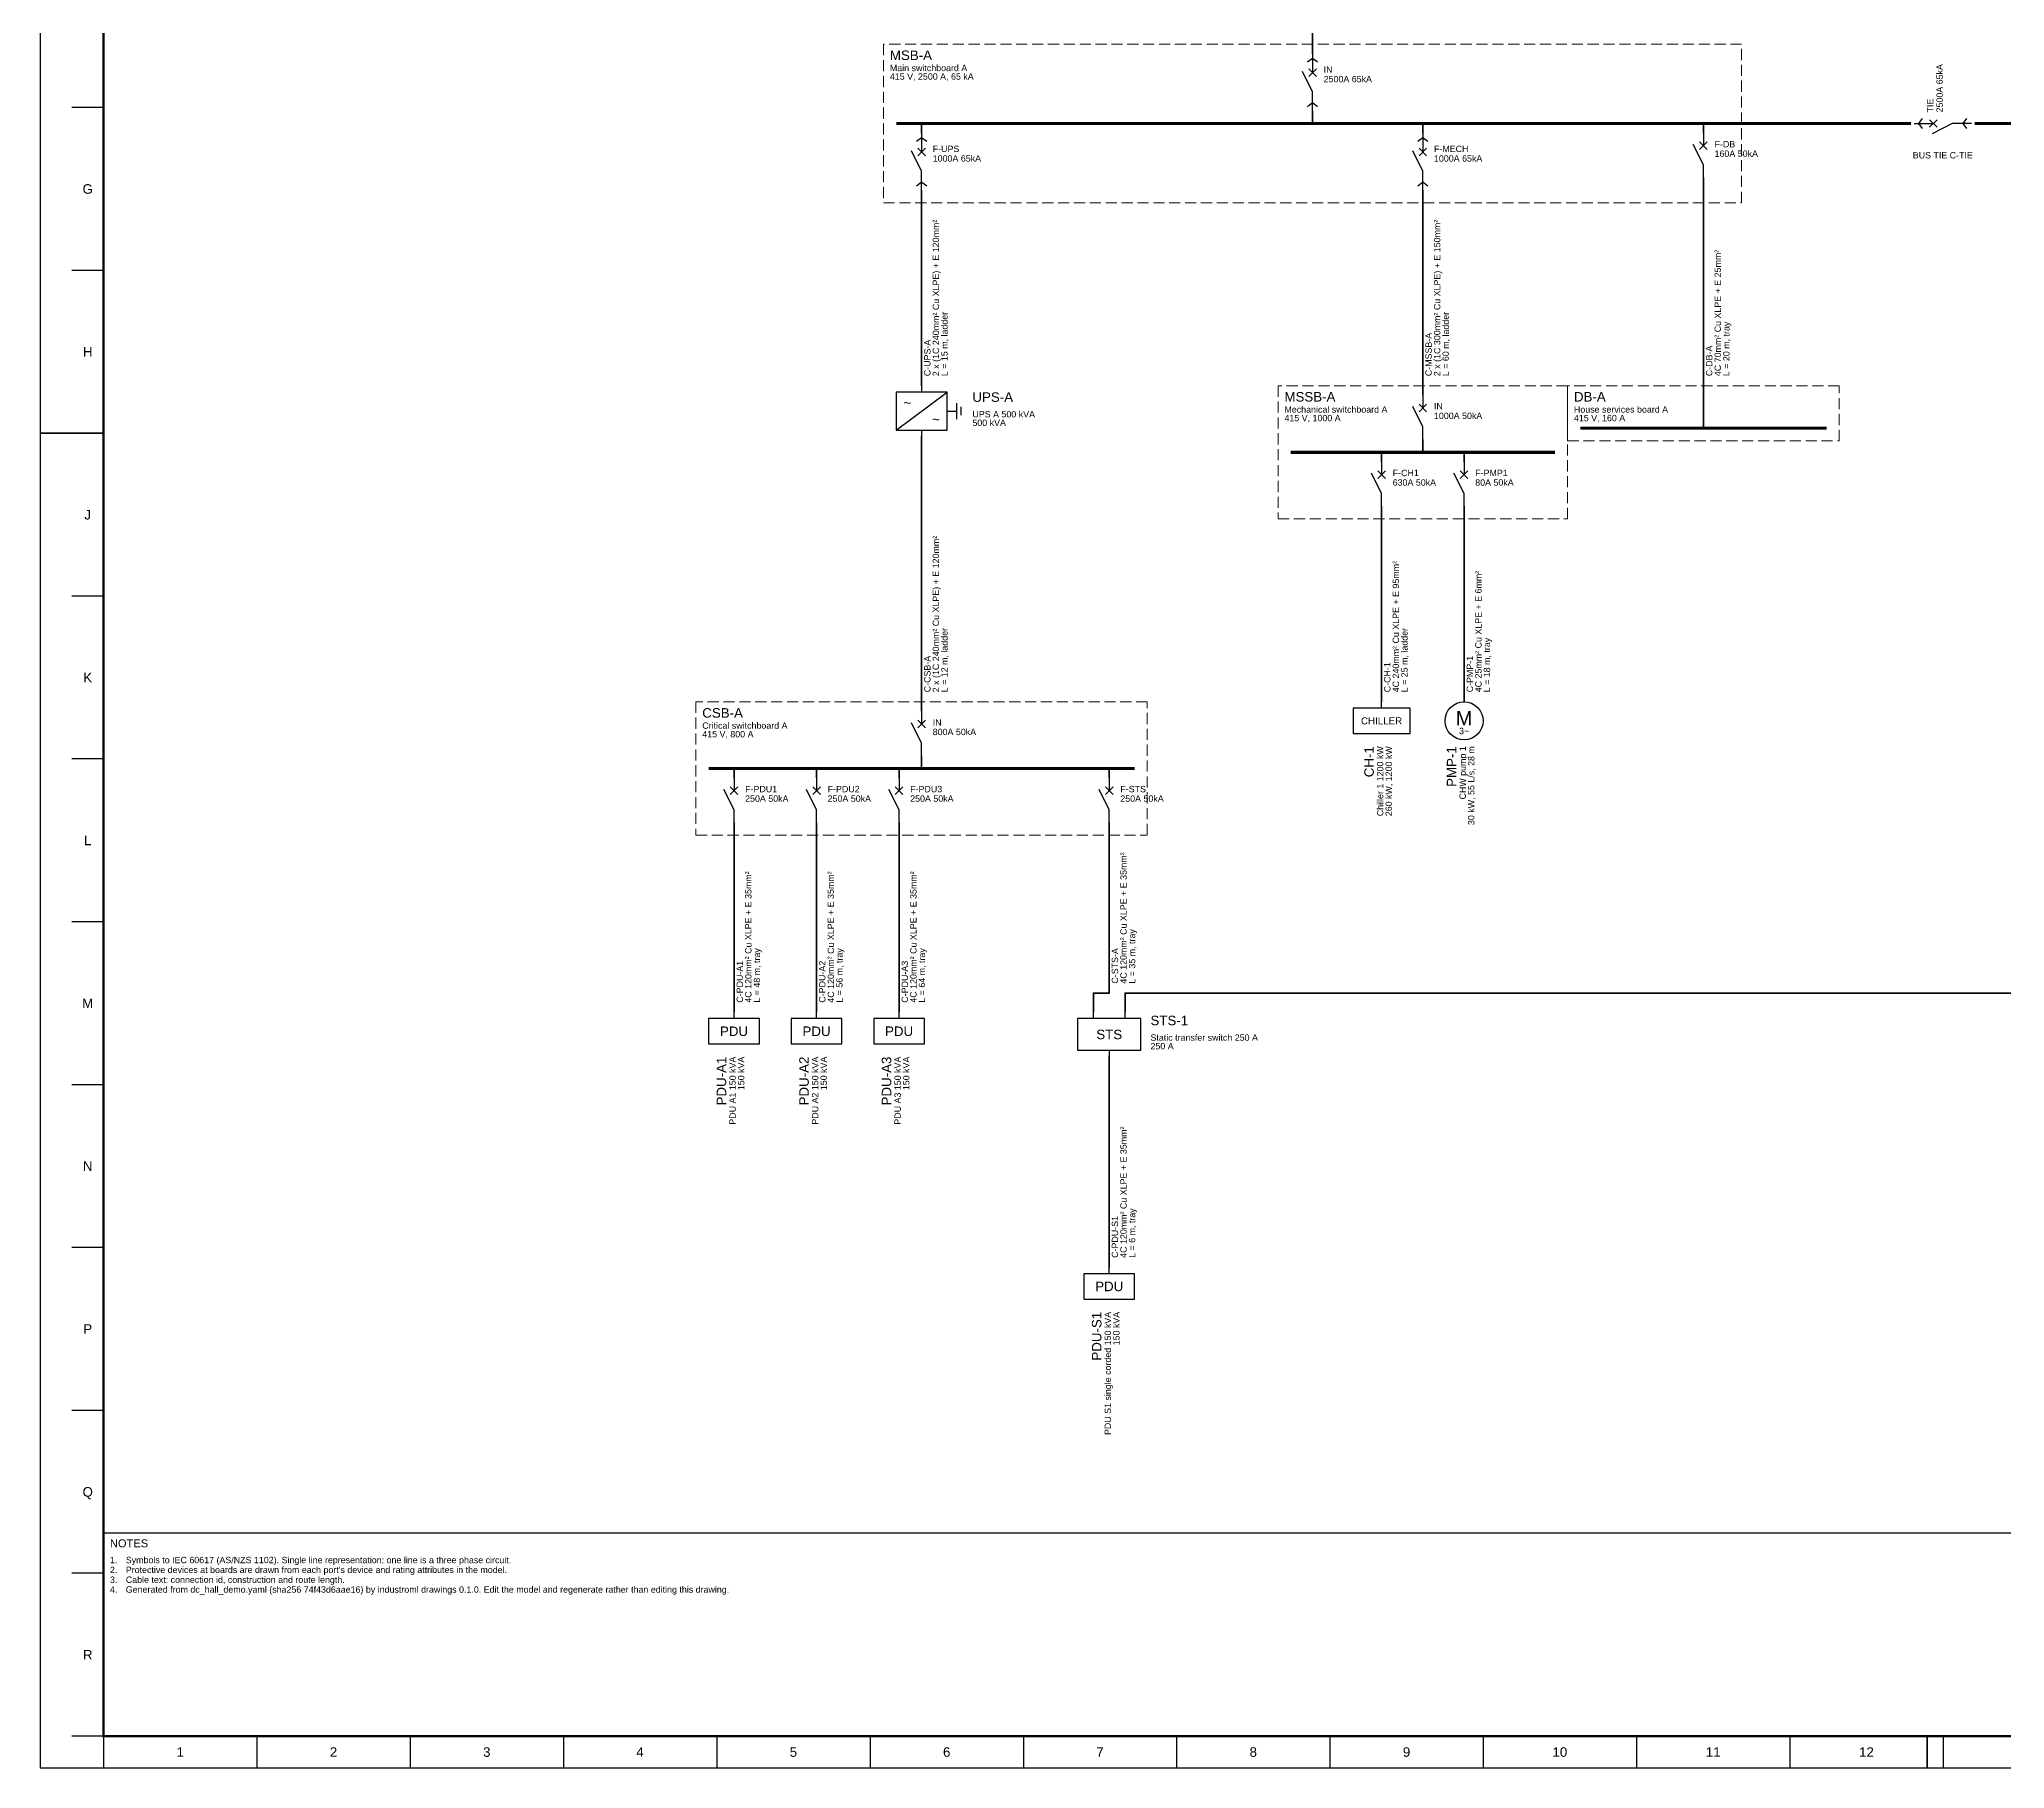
# Model space of a CAD drawing. Header units: millimetres. Extents: x 0 to 1189, y 0 to 841.
# Drawn here: x 0 to 619, y 0 to 545 of the extents above; entities that cross this region are included whole.
import ezdxf
from ezdxf.enums import TextEntityAlignment as Align

# ---------------------------------------------------------------- set-up
doc = ezdxf.new("R2010")
doc.units = ezdxf.units.MM
doc.linetypes.add('IND-DASHED', pattern=[5, 3.5, -1.5])
for name, color, linetype, lineweight in [('E-BUSBAR', 7, 'Continuous', 100), ('E-CABLE-TEXT', 5, 'Continuous', 18), ('E-DEVICE', 7, 'Continuous', 25), ('E-ENCL', 8, 'IND-DASHED', 18), ('E-EQUIP', 7, 'Continuous', 25), ('E-LV', 7, 'Continuous', 35), ('E-TAG', 7, 'Continuous', 25), ('E-TEXT', 7, 'Continuous', 18), ('SHEET-BORDER', 7, 'Continuous', 25), ('SHEET-TEXT', 7, 'Continuous', 18), ('SHEET-TITLE', 7, 'Continuous', 35)]:
    doc.layers.add(name, color=color, linetype=linetype, lineweight=lineweight)
doc.styles.add('IND', font='arial.ttf')

# ---------------------------------------------------------------- blocks, each defined once
blk = doc.blocks.new('E-UPS')
for p, q in [((0, 8), (0, 6)), ((-8, -6), (8, 6)), ((8, 0), (11, 0)), ((11, 2.5), (11, -2.5)), ((12.4, 1.3), (12.4, -1.3)), ((0, -6), (0, -8))]:
    blk.add_line(p, q)
blk.add_lwpolyline([(-8, -6), (8, -6), (8, 6), (-8, 6)], close=True)
at = {"style": 'IND'}
for p in [(-4.5, 2.6), (4.5, -2.6)]:
    blk.add_text('~', height=3, dxfattribs=at).set_placement(p, align=Align.MIDDLE_CENTER)
blk = doc.blocks.new('E-PDU')
blk.add_line((0, 4), (0, 6))
blk.add_lwpolyline([(-8, -4), (8, -4), (8, 4), (-8, 4)], close=True)
at = {"style": 'IND'}
blk.add_text('PDU', height=3, dxfattribs=at).set_placement((0, 0), align=Align.MIDDLE_CENTER)
blk = doc.blocks.new('E-STS')
for p, q in [((-5, 5), (-5, 7)), ((5, 5), (5, 7)), ((0, -5), (0, -7))]:
    blk.add_line(p, q)
blk.add_lwpolyline([(-10, -5), (10, -5), (10, 5), (-10, 5)], close=True)
at = {"style": 'IND'}
blk.add_text('STS', height=3, dxfattribs=at).set_placement((0, 0), align=Align.MIDDLE_CENTER)
blk = doc.blocks.new('E-EQUIP')
blk.add_line((0, 4), (0, 6))
blk.add_lwpolyline([(-9, -4), (9, -4), (9, 4), (-9, 4)], close=True)
at = {"style": 'IND'}
blk.add_attdef('LABEL', text='', height=2.2, dxfattribs=at).set_placement((0, 0), align=Align.MIDDLE_CENTER)
blk = doc.blocks.new('E-MOTOR')
blk.add_circle((0, 0), 6)
at = {"style": 'IND'}
for s, height, p in [('M', 4.5, (0, 0.8)), ('3~', 2, (0, -3.2))]:
    blk.add_text(s, height=height, dxfattribs=at).set_placement(p, align=Align.MIDDLE_CENTER)
blk = doc.blocks.new('E-ACB')
for p, q in [((-1.6, 6.4), (0, 7.6)), ((0, 9), (0, 3)), ((0, 7.6), (1.6, 6.4)), ((0, -3), (-3.2, 3.4)), ((-1.2, 1.8), (1.2, 4.2)), ((-1.2, 4.2), (1.2, 1.8)), ((0, -9), (0, -3)), ((-1.6, -7.6), (0, -6.4)), ((0, -6.4), (1.6, -7.6))]:
    blk.add_line(p, q)
at = {"style": 'IND'}
for tag, p in [('TAG', (3.5, 3)), ('RATING', (3.5, 0))]:
    blk.add_attdef(tag, p, '', height=2, dxfattribs=at)
blk = doc.blocks.new('E-CB')
for p, q in [((0, 7), (0, 3)), ((0, -3), (-3.2, 3.4)), ((-1.2, 1.8), (1.2, 4.2)), ((-1.2, 4.2), (1.2, 1.8)), ((0, -7), (0, -3))]:
    blk.add_line(p, q)
at = {"style": 'IND'}
for tag, p in [('TAG', (3.5, 2.5)), ('RATING', (3.5, -0.5))]:
    blk.add_attdef(tag, p, '', height=2, dxfattribs=at)

msp = doc.modelspace()

# ---------------------------------------------------------------- linework, layer by layer
at = {"layer": 'E-BUSBAR', "const_width": 1}
for points in [[(269.7, 518.1), (532, 518.1)], [(485.2, 422.1), (562.8, 422.1)], [(394, 414.5), (477.2, 414.5)], [(210.6, 314.9), (344.8, 314.9)]]:
    msp.add_lwpolyline(points, dxfattribs=at)
at = {"layer": 'E-ENCL'}
for points in [[(265.7, 493.1), (536, 493.1), (536, 543.1), (265.7, 543.1)], [(390, 393.5), (481.2, 393.5), (481.2, 435.5), (390, 435.5)], [(481.2, 418.1), (566.8, 418.1), (566.8, 435.5), (481.2, 435.5)], [(206.6, 293.9), (348.8, 293.9), (348.8, 335.9), (206.6, 335.9)]]:
    msp.add_lwpolyline(points, close=True, dxfattribs=at)
at = {"layer": 'E-LV'}
for p, q in [((400.85, 598.7), (400.85, 543.1)), ((400.85, 543.1), (400.85, 540.1)), ((400.85, 522.1), (400.85, 518.1)), ((277.7, 518.1), (277.7, 515.1)), ((435.6, 518.1), (435.6, 515.1)), ((524, 518.1), (524, 515.1)), ((277.7, 497.1), (277.7, 435.5)), ((435.6, 497.1), (435.6, 435.5)), ((524, 501.1), (524, 435.5)), ((435.6, 435.5), (435.6, 432.5)), ((524, 435.5), (524, 422.1)), ((277.7, 419.5), (277.7, 335.9)), ((435.6, 418.5), (435.6, 414.5)), ((422.6, 414.5), (422.6, 411.5)), ((448.6, 414.5), (448.6, 411.5)), ((422.6, 397.5), (422.6, 335.9)), ((448.6, 397.5), (448.6, 335.9)), ((277.7, 335.9), (277.7, 332.9)), ((277.7, 318.9), (277.7, 314.9)), ((218.6, 314.9), (218.6, 311.9)), ((244.6, 314.9), (244.6, 311.9)), ((270.6, 314.9), (270.6, 311.9)), ((336.8, 314.9), (336.8, 311.9)), ((218.6, 297.9), (218.6, 238.1)), ((244.6, 297.9), (244.6, 238.1)), ((270.6, 297.9), (270.6, 238.1)), ((336.8, 224.1), (336.8, 157.7))]:
    msp.add_line(p, q, dxfattribs=at)
at = {"layer": 'E-LV', "const_width": 1}
for points in [[(532, 518.1), (589.4, 518.1)], [(609.4, 518.1), (666.8, 518.1)]]:
    msp.add_lwpolyline(points, dxfattribs=at)
at = {"layer": 'E-LV'}
for points in [[(336.8, 297.9), (336.8, 244.1), (331.8, 244.1), (331.8, 238.1)], [(713.8, 297.9), (713.8, 244.1), (341.8, 244.1), (341.8, 238.1)]]:
    msp.add_lwpolyline(points, dxfattribs=at)
at = {"layer": 'SHEET-BORDER'}
for p, q in [((20, 523.12), (10, 523.12)), ((20, 471.81), (10, 471.81)), ((20, 420.5), (10, 420.5)), ((20, 369.19), (10, 369.19)), ((20, 317.88), (10, 317.88)), ((20, 266.56), (10, 266.56)), ((20, 215.25), (10, 215.25)), ((20, 163.94), (10, 163.94)), ((20, 112.62), (10, 112.62)), ((20, 61.31), (10, 61.31)), ((20, 10), (10, 10)), ((20, 10), (20, 0)), ((68.29, 10), (68.29, 0)), ((116.58, 10), (116.58, 0)), ((164.88, 10), (164.88, 0)), ((213.17, 10), (213.17, 0)), ((261.46, 10), (261.46, 0)), ((309.75, 10), (309.75, 0)), ((358.04, 10), (358.04, 0)), ((406.33, 10), (406.33, 0)), ((454.62, 10), (454.62, 0)), ((502.92, 10), (502.92, 0)), ((551.21, 10), (551.21, 0)), ((599.5, 10), (599.5, 0))]:
    msp.add_line(p, q, dxfattribs=at)
msp.add_lwpolyline([(0, 0), (1189, 0), (1189, 841), (0, 841)], close=True, dxfattribs=at)
for points, const_width in [([(20, 10), (1179, 10), (1179, 831), (20, 831)], 0.7), ([(20, 10), (913, 10), (913, 74), (20, 74)], 0.5)]:
    msp.add_lwpolyline(points, close=True, dxfattribs=dict(at, const_width=const_width))
at = {"layer": 'SHEET-BORDER', "const_width": 0.5}
for points in [[(0, 420.5), (20, 420.5)], [(594.5, 0), (594.5, 10)]]:
    msp.add_lwpolyline(points, dxfattribs=at)

# ---------------------------------------------------------------- block references
at = {"layer": 'E-DEVICE'}
for name, p, values in [('E-ACB', (400.85, 531.1), {'TAG': 'IN', 'RATING': '2500A 65kA'}), ('E-ACB', (277.7, 506.1), {'TAG': 'F-UPS', 'RATING': '1000A 65kA'}), ('E-ACB', (435.6, 506.1), {'TAG': 'F-MECH', 'RATING': '1000A 65kA'}), ('E-CB', (524, 508.1), {'TAG': 'F-DB', 'RATING': '160A 50kA'}), ('E-CB', (435.6, 425.5), {'TAG': 'IN', 'RATING': '1000A 50kA'}), ('E-CB', (422.6, 404.5), {'TAG': 'F-CH1', 'RATING': '630A 50kA'}), ('E-CB', (448.6, 404.5), {'TAG': 'F-PMP1', 'RATING': '80A 50kA'}), ('E-CB', (277.7, 325.9), {'TAG': 'IN', 'RATING': '800A 50kA'}), ('E-CB', (218.6, 304.9), {'TAG': 'F-PDU1', 'RATING': '250A 50kA'}), ('E-CB', (244.6, 304.9), {'TAG': 'F-PDU2', 'RATING': '250A 50kA'}), ('E-CB', (270.6, 304.9), {'TAG': 'F-PDU3', 'RATING': '250A 50kA'}), ('E-CB', (336.8, 304.9), {'TAG': 'F-STS', 'RATING': '250A 50kA'})]:
    msp.add_blockref(name, p, dxfattribs=at).add_auto_attribs(values)
at = {"layer": 'E-DEVICE', "rotation": 90}
msp.add_blockref('E-ACB', (599.4, 518.1), dxfattribs=at).add_auto_attribs({'TAG': 'TIE', 'RATING': '2500A 65kA'})
at = {"layer": 'E-EQUIP'}
for name, p in [('E-UPS', (277.7, 427.5)), ('E-MOTOR', (448.6, 329.9)), ('E-PDU', (218.6, 232.1)), ('E-PDU', (244.6, 232.1)), ('E-PDU', (270.6, 232.1)), ('E-STS', (336.8, 231.1)), ('E-PDU', (336.8, 151.7))]:
    msp.add_blockref(name, p, dxfattribs=at)
msp.add_blockref('E-EQUIP', (422.6, 329.9), dxfattribs=at).add_auto_attribs({'LABEL': 'CHILLER'})

# ---------------------------------------------------------------- texts
at = {"layer": 'E-CABLE-TEXT', "style": 'IND'}
for s, p in [('2 x (1C 240mm² Cu XLPE) + E 120mm²', (283.8, 438.5)), ('2 x (1C 300mm² Cu XLPE) + E 150mm²', (441.7, 438.5)), ('4C 70mm² Cu XLPE + E 25mm²', (530.1, 438.5)), ('L = 15 m, ladder', (286.5, 438.5)), ('L = 60 m, ladder', (444.4, 438.5)), ('C-MSSB-A', (439, 438.5)), ('L = 20 m, tray', (532.8, 438.5)), ('C-UPS-A', (281.1, 438.5)), ('C-DB-A', (527.4, 438.5)), ('2 x (1C 240mm² Cu XLPE) + E 120mm²', (283.8, 338.9)), ('4C 240mm² Cu XLPE + E 95mm²', (428.7, 338.9)), ('4C 25mm² Cu XLPE + E 6mm²', (454.7, 338.9)), ('L = 12 m, ladder', (286.5, 338.9)), ('L = 25 m, ladder', (431.4, 338.9)), ('L = 18 m, tray', (457.4, 338.9)), ('C-CSB-A', (281.1, 338.9)), ('C-CH-1', (426, 338.9)), ('C-PMP-1', (452, 338.9)), ('4C 120mm² Cu XLPE + E 35mm²', (342.9, 247.1)), ('4C 120mm² Cu XLPE + E 35mm²', (224.7, 241.1)), ('4C 120mm² Cu XLPE + E 35mm²', (250.7, 241.1)), ('4C 120mm² Cu XLPE + E 35mm²', (276.7, 241.1)), ('L = 35 m, tray', (345.6, 247.1)), ('C-PDU-A1', (222, 241.1)), ('L = 48 m, tray', (227.4, 241.1)), ('C-PDU-A2', (248, 241.1)), ('L = 56 m, tray', (253.4, 241.1)), ('C-PDU-A3', (274, 241.1)), ('L = 64 m, tray', (279.4, 241.1)), ('C-STS-A', (340.2, 247.1)), ('4C 120mm² Cu XLPE + E 35mm²', (342.9, 160.7)), ('C-PDU-S1', (340.2, 160.7)), ('L = 6 m, tray', (345.6, 160.7))]:
    msp.add_text(s, height=2, rotation=90, dxfattribs=at).set_placement(p, align=Align.BOTTOM_LEFT)
at = {"layer": 'E-TAG', "style": 'IND'}
for s, p in [('MSB-A', (267.7, 541.1)), ('MSSB-A', (392, 433.5)), ('DB-A', (483.2, 433.5)), ('CSB-A', (208.6, 333.9))]:
    msp.add_text(s, height=3, dxfattribs=at).set_placement(p, align=Align.TOP_LEFT)
for s, p in [('UPS-A', (293.7, 429.5)), ('STS-1', (349.8, 233.1))]:
    msp.add_text(s, height=3, dxfattribs=at).set_placement(p, align=Align.BOTTOM_LEFT)
at = {"layer": 'E-TEXT', "style": 'IND'}
for s, p in [('415 V, 2500 A, 65 kA', (267.7, 533.9)), ('Main switchboard A', (267.7, 536.6)), ('UPS A 500 kVA', (293.7, 427.5)), ('Mechanical switchboard A', (392, 429)), ('House services board A', (483.2, 429)), ('500 kVA', (293.7, 424.8)), ('415 V, 1000 A', (392, 426.3)), ('415 V, 160 A', (483.2, 426.3)), ('Critical switchboard A', (208.6, 329.4)), ('415 V, 800 A', (208.6, 326.7)), ('Static transfer switch 250 A', (349.8, 231.1)), ('250 A', (349.8, 228.4))]:
    msp.add_text(s, height=2, dxfattribs=at).set_placement(p, align=Align.TOP_LEFT)
msp.add_text('BUS TIE C-TIE', height=2, dxfattribs=at).set_placement((599.4, 509.1), align=Align.TOP_CENTER)
for s, height, p in [('CH-1', 3, (421.05, 321.9)), ('Chiller 1 1200 kW', 2, (423.75, 321.9)), ('260 kW, 1200 kW', 2, (426.45, 321.9)), ('PMP-1', 3, (447.05, 321.9)), ('CHW pump 1', 2, (449.75, 321.9)), ('30 kW, 55 L/s, 28 m', 2, (452.45, 321.9)), ('PDU-A1', 3, (217.05, 224.1)), ('PDU A1 150 kVA', 2, (219.75, 224.1)), ('150 kVA', 2, (222.45, 224.1)), ('PDU-A2', 3, (243.05, 224.1)), ('PDU A2 150 kVA', 2, (245.75, 224.1)), ('150 kVA', 2, (248.45, 224.1)), ('PDU-A3', 3, (269.05, 224.1)), ('PDU A3 150 kVA', 2, (271.75, 224.1)), ('150 kVA', 2, (274.45, 224.1)), ('PDU-S1', 3, (335.25, 143.7)), ('PDU S1 single corded 150 kVA', 2, (337.95, 143.7)), ('150 kVA', 2, (340.65, 143.7))]:
    msp.add_text(s, height=height, rotation=90, dxfattribs=at).set_placement(p, align=Align.BOTTOM_RIGHT)
at = {"layer": 'SHEET-TEXT', "style": 'IND'}
for s, p in [('G', (15, 497.47)), ('H', (15, 446.16)), ('J', (15, 394.84)), ('K', (15, 343.53)), ('L', (15, 292.22)), ('M', (15, 240.91)), ('N', (15, 189.59)), ('P', (15, 138.28)), ('Q', (15, 86.97)), ('R', (15, 35.66)), ('1', (44.15, 5)), ('2', (92.44, 5)), ('3', (140.73, 5)), ('4', (189.02, 5)), ('5', (237.31, 5)), ('6', (285.6, 5)), ('7', (333.9, 5)), ('8', (382.19, 5)), ('9', (430.48, 5)), ('10', (478.77, 5)), ('11', (527.06, 5)), ('12', (575.35, 5))]:
    msp.add_text(s, height=3, dxfattribs=at).set_placement(p, align=Align.MIDDLE_CENTER)
for s, p in [('2.', (22, 63.4)), ('1.', (22, 66.5)), ('Symbols to IEC 60617 (AS/NZS 1102). Single line representation: one line is a three phase circuit.', (27, 66.5)), ("Protective devices at boards are drawn from each port's device and rating attributes in the model.", (27, 63.4)), ('4.', (22, 57.2)), ('3.', (22, 60.3)), ('Cable text: connection id, construction and route length.', (27, 60.3)), ('Generated from dc_hall_demo.yaml (sha256 74f43d6aae16) by industroml drawings 0.1.0. Edit the model and regenerate rather than editing this drawing.', (27, 57.2))]:
    msp.add_text(s, height=2, dxfattribs=at).set_placement(p, align=Align.TOP_LEFT)
at = {"layer": 'SHEET-TITLE', "style": 'IND'}
msp.add_text('NOTES', height=2.5, dxfattribs=at).set_placement((22, 72), align=Align.TOP_LEFT)

doc.saveas('drawing.dxf')
